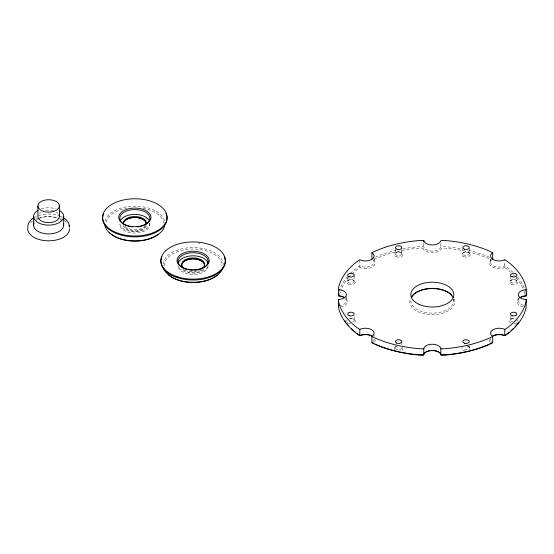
<?xml version="1.0" encoding="UTF-8"?>
<svg xmlns="http://www.w3.org/2000/svg" width="554" height="554" viewBox="0 0 554 554"><rect width="100%" height="100%" fill="white"/><g stroke="black" fill="none" stroke-linecap="round" stroke-linejoin="round"><path stroke-width="0.42" stroke-dasharray="2.77 2.08" d="M510.947 272.45A93.467 53.96 0 0 0 506.474 268.773L504.687 267.596L504.826 259.729M440.88 243.414L440.88 246.482L441.663 248.483A9.674 5.582 0 0 1 432.321 252.624A9.674 5.582 0 0 1 422.979 248.483L423.762 246.482L423.762 241.876M373.438 259.819L373.846 260.235A9.674 5.582 0 0 1 372.309 266.973A9.674 5.582 0 0 1 360.633 267.859L359.955 267.596L358.168 268.773A93.467 53.96 0 0 0 350.183 275.871M347.891 280.4L348.653 279.964M395.57 252.873L396.332 252.437M462.992 252.873L463.753 252.437M395.57 346.852L396.332 346.416M510.67 280.4L511.432 279.964M510.67 319.333L511.432 318.889M374.095 259.48L375.425 258.808A93.467 53.96 0 0 1 420.119 248.123L422.82 248.019M34.985 217.133L36.391 216.517M504.687 267.596L504.008 267.859A9.674 5.582 0 0 1 492.333 266.973A9.674 5.582 0 0 1 490.796 260.235L491.253 259.84L489.217 258.808A93.467 53.96 0 0 0 444.523 248.123L441.822 248.019M43.392 214.412C48.551 213.671 53.821 214.059 58.807 215.582M38.489 215.582L43.51 214.384M60.206 216.205L63.011 217.445M468.31 252.437L469.072 252.873M515.989 279.964L516.75 280.4M400.888 252.437L401.65 252.873M353.21 279.964L353.971 280.4M468.31 346.416L469.072 346.852M353.21 318.889L353.971 319.333M359.955 267.596L359.816 259.729M518.267 297.671L518.267 300.746M516.93 275.906L516.93 281.28A3.22 1.863 0 0 1 512.097 282.893A3.22 1.863 0 0 1 512.097 279.666A3.22 1.863 0 0 1 516.93 281.28M510.483 275.906L510.483 281.28M510.483 316.369L510.483 320.205M490.574 259.078L490.574 262.146M469.259 248.379L469.259 253.753A3.22 1.863 0 0 1 464.418 255.366A3.22 1.863 0 0 1 464.418 252.139A3.22 1.863 0 0 1 469.259 253.753M469.259 346.195L469.259 347.732M462.812 248.379L462.812 253.753M453.809 299.208L453.809 300.746M401.83 249.148L401.83 253.753A3.22 1.863 0 0 1 396.996 255.366A3.22 1.863 0 0 1 396.996 252.139A3.22 1.863 0 0 1 401.83 253.753M401.83 342.358L401.83 344.664M395.383 249.148L395.383 253.753M395.383 346.195L395.383 347.732M374.068 257.541L374.068 262.146M374.068 334.734L374.068 336.271M354.151 275.906L354.151 281.28A3.22 1.863 0 0 1 349.318 282.893A3.22 1.863 0 0 1 349.318 279.666A3.22 1.863 0 0 1 354.151 281.28M354.151 316.369L354.151 320.205M347.711 275.906L347.711 281.28M346.375 296.141L346.375 300.746M149.753 223.269A15.041 8.684 0 0 1 135.827 233.068A15.041 8.684 0 0 1 119.802 224.405M145.48 218.262A15.041 8.684 0 0 1 146.775 219.114M145.847 225.665A11.385 6.572 0 0 1 134.844 230.54A11.385 6.572 0 0 1 123.847 225.665M145.363 225.603A11.385 6.572 0 0 1 134.844 229.661A11.385 6.572 0 0 1 124.325 225.603M146.36 226.184A11.925 6.883 0 0 1 134.844 231.288A11.925 6.883 0 0 1 123.327 226.184M149.885 223.089A15.041 8.684 0 0 1 135.827 231.752A15.041 8.684 0 0 1 119.934 224.218M106.084 222.216A29.009 16.745 0 0 1 126.61 208.346M143.084 208.346A29.009 16.745 0 0 1 163.825 223.671M105.018 221.261A30.082 17.368 0 0 1 136.81 206.199A30.082 17.368 0 0 1 164.926 223.525M339.214 291.266A94.54 54.583 0 0 1 346.991 277.242M350.447 273.454A94.54 54.583 0 0 1 357.316 267.513L359.816 265.872L360.239 266.086A8.594 4.965 0 0 0 370.702 266.086A8.594 4.965 0 0 0 373.41 260.248M375.522 257.111A94.54 54.583 0 0 1 396.145 250.318M402.772 248.898A94.54 54.583 0 0 1 419.98 246.627L423.796 246.807A8.594 4.965 0 0 0 432.321 251.121A8.594 4.965 0 0 0 440.839 246.807L444.661 246.627A94.54 54.583 0 0 1 461.87 248.898M468.497 250.318A94.54 54.583 0 0 1 489.875 257.437M513.046 272.339A94.54 54.583 0 0 0 507.326 267.513L504.826 265.872L504.403 266.086A8.594 4.965 0 0 1 493.503 265.878A8.594 4.965 0 0 1 491.73 259.667M517.651 277.242A94.54 54.583 0 0 1 525.656 292.048M491.232 341.236A8.594 4.965 0 0 1 490.65 338.688M523.572 305.33A8.594 4.965 0 0 1 519.417 298.26M345.225 298.26A8.594 4.965 0 0 1 340.004 305.538M374.068 339.339A8.594 4.965 0 0 1 373.41 341.236M453.622 299.125A21.488 12.403 0 0 1 433.727 313.121A21.488 12.403 0 0 1 410.833 300.746M349.318 318.598A3.22 1.863 0 0 1 353.909 319.492A3.22 1.863 0 0 1 351.769 322.006M401.83 347.732A3.22 1.863 0 0 1 397.183 349.401A3.22 1.863 0 0 1 396.643 346.257M467.991 346.257A3.22 1.863 0 0 1 467.458 349.401A3.22 1.863 0 0 1 462.812 347.732M516.82 320.69A3.22 1.863 0 0 1 516.688 320.918M516.266 321.341A3.22 1.863 0 0 1 515.989 321.521M512.872 322.006A3.22 1.863 0 0 1 510.733 319.492A3.22 1.863 0 0 1 515.324 318.598M346.153 298.828A9.674 5.582 0 0 1 341.479 306.777M339.657 294.576A93.467 53.96 0 0 1 341.375 289.174M342.04 287.658A93.467 53.96 0 0 1 349.609 276.494M513.26 274.639A93.467 53.96 0 0 1 515.594 277.125M516.148 277.755A93.467 53.96 0 0 1 523.572 289.943M523.855 290.712A93.467 53.96 0 0 1 524.984 294.576M523.163 306.777A9.674 5.582 0 0 1 518.489 298.828M490.235 342.351A9.674 5.582 0 0 1 489.584 339.484M375.058 339.484A9.674 5.582 0 0 1 374.407 342.351M516.75 322.837A4.3 2.479 0 0 1 514.271 323.543M511.093 323.051A4.3 2.479 0 0 1 509.985 319.845A4.3 2.479 0 0 1 515.352 318.792M517.429 319.845A4.3 2.479 0 0 1 517.969 321.41M467.147 346.215A4.3 2.479 0 0 1 469.757 349.851M465.471 351.07A4.3 2.479 0 0 1 462.064 347.663M402.578 347.663A4.3 2.479 0 0 1 399.718 351.007M394.884 349.851A4.3 2.479 0 0 1 397.495 346.215M349.816 318.688A4.3 2.479 0 0 1 354.65 319.845A4.3 2.479 0 0 1 353.971 322.837M350.37 323.543A4.3 2.479 0 0 1 348.314 323.051M347.524 322.594A4.3 2.479 0 0 1 346.963 322.033M346.672 320.759A4.3 2.479 0 0 1 347.213 319.845M454.349 298.8A22.562 13.026 0 0 1 431.829 314.644A22.562 13.026 0 0 1 410.528 298.246M198.152 243.033A32.229 18.607 0 0 1 199.814 243.206M208.152 265.795A15.041 8.684 0 0 1 193.111 274.479A15.041 8.684 0 0 1 178.069 265.795M201.164 270.006A11.385 6.572 0 0 1 187.418 271.051M186.179 270.574A11.385 6.572 0 0 1 185.057 270.006M197.466 270.553A11.385 6.572 0 0 1 190.161 270.83M203.436 269.237A11.925 6.883 0 0 1 182.785 269.237M207.639 266.723A15.041 8.684 0 0 1 194.094 273.143A15.041 8.684 0 0 1 179.219 267.804M178.582 266.723A15.041 8.684 0 0 1 178.201 265.615M164.102 265.795A29.009 16.745 0 0 1 193.111 249.051A29.009 16.745 0 0 1 222.119 265.795M163.056 264.161A30.082 17.368 0 0 1 193.768 247.555A30.082 17.368 0 0 1 223.193 264.916M30.505 222.687A20.948 12.098 0 0 1 32.367 221.122M35.899 219.135A20.948 12.098 0 0 1 38.178 218.262M39.556 217.84A20.948 12.098 0 0 1 59.126 218.262M59.901 218.532A20.948 12.098 0 0 1 62.81 219.82M64.216 220.637A20.948 12.098 0 0 1 66.792 222.687M36.142 220.402A15.041 8.684 0 0 1 37.347 219.495M38.732 218.698A15.041 8.684 0 0 1 57.803 218.338M59.957 219.495A15.041 8.684 0 0 1 61.674 220.88M39.348 213.352A10.741 6.205 0 0 1 41.051 212.064M45.871 210.465A10.741 6.205 0 0 1 53.406 210.894M56.245 212.064A10.741 6.205 0 0 1 57.955 213.352M41.128 208.934A15.041 8.684 0 0 1 56.169 208.934M396.456 256.779A4.3 2.479 0 0 0 402.903 254.632A4.3 2.479 0 0 0 396.456 252.486A4.3 2.479 0 0 0 396.456 256.779M463.885 256.779A4.3 2.479 0 0 0 470.332 254.632A4.3 2.479 0 0 0 463.885 252.486A4.3 2.479 0 0 0 463.885 256.779M511.564 284.306A4.3 2.479 0 0 0 518.004 282.159A4.3 2.479 0 0 0 511.564 280.005A4.3 2.479 0 0 0 511.564 284.306M348.785 284.306A4.3 2.479 0 0 0 355.232 282.159A4.3 2.479 0 0 0 348.785 280.005A4.3 2.479 0 0 0 348.785 284.306"/><path stroke-width="0.83" d="M338.591 293.62L338.342 295.801L338.903 295.822A8.594 4.965 0 0 1 344.602 297.72A9.674 5.582 0 0 0 340.281 296.224L338.342 295.801L338.591 287.478A94.54 54.583 0 0 1 357.316 261.377L359.816 259.729L360.239 259.944A8.594 4.965 0 0 0 371.547 259.514A8.594 4.965 0 0 0 372.288 252.984L371.921 252.742L374.767 251.301A94.54 54.583 0 0 1 419.98 240.484L423.796 240.671A8.594 4.965 0 0 0 432.321 244.986A8.594 4.965 0 0 0 440.839 240.671L444.661 240.484A94.54 54.583 0 0 1 489.875 251.301L492.721 252.742L492.721 258.884L492.354 259.127M338.342 289.659L338.903 289.687A8.594 4.965 0 0 1 346.375 294.603A8.594 4.965 0 0 1 338.903 299.52L338.342 299.541L338.591 301.729A94.54 54.583 0 0 0 357.316 327.829L359.816 329.478L360.239 329.263A8.594 4.965 0 0 1 371.547 329.692A8.594 4.965 0 0 1 372.288 336.223L371.921 336.465L371.921 342.601L375.425 344.429A93.467 53.96 0 0 0 420.119 355.121L423.762 355.003L423.796 348.535A8.594 4.965 0 0 1 432.321 344.221A8.594 4.965 0 0 1 440.839 348.535L440.88 355.003L444.523 355.121A93.467 53.96 0 0 0 489.217 344.429L492.721 342.601L492.721 336.465L492.354 336.223A8.594 4.965 0 0 1 493.095 329.692A8.594 4.965 0 0 1 504.403 329.263L504.826 329.478L507.326 327.829A94.54 54.583 0 0 0 526.051 301.729L526.3 299.541L525.739 299.52A8.594 4.965 0 0 1 518.267 294.603A8.594 4.965 0 0 1 525.739 289.687L526.3 289.659L526.3 295.801L524.361 296.224A9.674 5.582 0 0 0 520.019 297.671M27.776 226.524C27.984 222.5 31.017 219.419 34.286 217.445M422.82 355.225L422.979 354.761M373.846 343.009L373.389 343.404L371.921 342.601M492.721 252.742L492.354 252.984A8.594 4.965 0 0 0 493.095 259.514A8.594 4.965 0 0 0 504.403 259.944L504.826 259.729L507.326 261.377A94.54 54.583 0 0 1 526.051 287.478L526.3 289.659M526.3 299.541L526.051 307.865A94.54 54.583 0 0 1 507.326 333.972L504.826 335.613L504.403 335.405A8.594 4.965 0 0 0 492.354 336.32A9.674 5.582 0 0 1 504.008 335.378L504.687 335.641L506.474 334.471A93.467 53.96 0 0 0 509.091 332.4M492.721 336.465L489.875 337.905A94.54 54.583 0 0 1 444.661 348.715L440.88 348.861M338.342 299.541L338.591 307.865A94.54 54.583 0 0 0 357.316 333.972L359.816 335.613L360.633 335.378A9.674 5.582 0 0 1 371.36 335.786M504.687 335.641L504.826 329.478M338.342 305.683L338.903 305.663M423.762 348.861L419.98 348.715A94.54 54.583 0 0 1 374.767 337.905L371.921 336.465M372.288 259.127L371.921 258.884L371.921 252.742M492.354 342.358L492.721 342.601L491.253 343.404L490.796 343.009M359.955 335.641L358.168 334.471A93.467 53.96 0 0 1 356.838 333.446M63.662 217.93C66.729 219.772 69.305 222.819 69.527 226.524M441.663 354.761L441.822 355.225M526.051 293.62L526.3 295.801L525.739 295.822A8.594 4.965 0 0 0 520.04 297.72M423.762 240.346L423.762 241.876M359.816 329.478L359.816 335.613L360.239 335.405A8.594 4.965 0 0 1 372.288 336.32M63.689 216.455L63.689 225.222M59.396 205.929A10.741 6.205 0 0 1 43.274 211.296A10.741 6.205 0 0 1 43.274 200.555A10.741 6.205 0 0 1 59.396 205.929L59.396 216.455M37.907 205.929L37.907 216.455A10.741 6.205 0 0 0 50.054 222.604A10.741 6.205 0 0 0 59.029 214.848M33.607 216.455L33.607 225.222M165.978 213.449A32.229 18.607 0 0 1 134.844 236.87A32.229 18.607 0 0 1 103.716 213.449M123.847 224.792A11.385 6.572 0 0 1 134.103 216.524A11.385 6.572 0 0 1 146.138 223.948M123.556 224.82A11.385 6.572 0 0 1 134.103 217.403A11.385 6.572 0 0 1 146.235 223.961M123.327 222.625A11.925 6.883 0 0 1 123.826 221.766M124.518 220.963A11.925 6.883 0 0 1 135.626 217.535A11.925 6.883 0 0 1 145.861 221.766M120.315 220.838A15.041 8.684 0 0 1 134.844 214.405A15.041 8.684 0 0 1 149.372 220.838M125.689 225.153A15.041 8.684 0 0 1 124.685 211.863A15.041 8.684 0 0 1 147.53 213.595A15.041 8.684 0 0 1 140.598 226.288M139.989 226.42A15.041 8.684 0 0 1 136.81 226.87M132.884 226.87A15.041 8.684 0 0 1 129.698 226.42M129.089 226.288A15.041 8.684 0 0 1 127.898 225.963M127.323 225.783A15.041 8.684 0 0 1 126.215 225.374M157.855 234.598A29.009 16.745 0 0 1 109.727 232.777M164.67 225.79A30.082 17.368 0 0 1 133.535 240.879A30.082 17.368 0 0 1 104.789 224.28M489.875 344.048A94.54 54.583 0 0 1 444.661 354.858L440.839 354.678A8.594 4.965 0 0 0 432.321 350.363A8.594 4.965 0 0 0 423.796 354.678L419.98 354.858A94.54 54.583 0 0 1 374.767 344.048M411.567 297.533A21.488 12.403 0 0 1 432.321 288.336A21.488 12.403 0 0 1 453.075 297.533M518.669 322.269A93.467 53.96 0 0 1 515.033 326.749M513.26 328.598A93.467 53.96 0 0 1 510.947 330.793M354.92 331.867A93.467 53.96 0 0 1 351.381 328.598M348.494 325.489A93.467 53.96 0 0 1 346.936 323.564M345.973 322.269A93.467 53.96 0 0 1 344.969 320.814M423.388 354.068A9.674 5.582 0 0 1 439.994 352.801M411.871 296.113A22.562 13.026 0 0 1 431.337 288.606A22.562 13.026 0 0 1 451.856 295.109M224.245 256.592A32.229 18.607 0 0 1 193.111 280.019A32.229 18.607 0 0 1 161.983 256.592M185.057 269.126A11.385 6.572 0 0 1 185.057 259.833A11.385 6.572 0 0 1 201.164 259.833A11.385 6.572 0 0 1 201.164 269.126M181.823 266.218A11.385 6.572 0 0 1 193.111 258.78A11.385 6.572 0 0 1 204.398 266.218M182.093 263.157A11.925 6.883 0 0 1 193.111 258.912A11.925 6.883 0 0 1 204.128 263.157M178.201 263.344A15.041 8.684 0 0 1 193.111 255.796A15.041 8.684 0 0 1 208.02 263.344M192.453 270.082A15.041 8.684 0 0 1 179.136 258.206A15.041 8.684 0 0 1 202.944 254.84A15.041 8.684 0 0 1 200.631 268.932M200.056 269.112A15.041 8.684 0 0 1 193.768 270.082M217.23 275.096A29.009 16.745 0 0 1 168.478 274.639M222.736 267.935A30.082 17.368 0 0 1 193.111 282.284A30.082 17.368 0 0 1 163.485 267.935M69.596 228.733A20.948 12.098 0 0 1 47.277 240.803A20.948 12.098 0 0 1 27.88 227.154M68.883 225.603A20.948 12.098 0 0 1 69.416 227.154M63.461 223.712A15.041 8.684 0 0 1 47.997 233.899A15.041 8.684 0 0 1 34.119 222.978M59.285 210.312A15.041 8.684 0 0 1 59.285 222.59A15.041 8.684 0 0 1 38.011 222.59A15.041 8.684 0 0 1 38.011 210.312M118.729 233.504A32.229 18.607 0 0 0 167.073 217.383A32.229 18.607 0 0 0 118.729 201.268A32.229 18.607 0 0 0 118.729 233.504M125.038 224.765A16.114 9.307 0 0 0 150.82 218.601A16.114 9.307 0 0 0 128.68 208.789A16.114 9.307 0 0 0 125.038 224.765M512.097 276.751A3.22 1.863 0 0 0 516.93 275.137A3.22 1.863 0 0 0 512.097 273.531A3.22 1.863 0 0 0 512.097 276.751M419.239 304.444A21.488 12.403 0 0 0 453.622 296.224A21.488 12.403 0 0 0 424.101 283.142A21.488 12.403 0 0 0 419.239 304.444M464.418 249.224A3.22 1.863 0 0 0 469.259 247.61A3.22 1.863 0 0 0 464.418 246.004A3.22 1.863 0 0 0 464.418 249.224M396.996 249.224A3.22 1.863 0 0 0 401.83 247.61A3.22 1.863 0 0 0 396.996 246.004A3.22 1.863 0 0 0 396.996 249.224M348.972 276.612A3.22 1.863 0 0 0 354.124 275.38A3.22 1.863 0 0 0 349.699 273.42A3.22 1.863 0 0 0 348.972 276.612M349.318 315.676A3.22 1.863 0 0 0 354.151 314.07A3.22 1.863 0 0 0 349.318 312.456A3.22 1.863 0 0 0 349.318 315.676M396.643 343.071A3.22 1.863 0 0 0 401.802 341.832A3.22 1.863 0 0 0 397.377 339.872A3.22 1.863 0 0 0 396.643 343.071M464.418 343.203A3.22 1.863 0 0 0 469.259 341.589A3.22 1.863 0 0 0 464.418 339.983A3.22 1.863 0 0 0 464.418 343.203M512.097 315.676A3.22 1.863 0 0 0 516.93 314.07A3.22 1.863 0 0 0 512.097 312.456A3.22 1.863 0 0 0 512.097 315.676M176.996 276.647A32.229 18.607 0 0 0 225.339 260.532A32.229 18.607 0 0 0 176.996 244.418A32.229 18.607 0 0 0 176.996 276.647M183.298 267.914A16.114 9.307 0 0 0 209.087 261.744A16.114 9.307 0 0 0 186.947 251.938A16.114 9.307 0 0 0 183.298 267.914"/></g></svg>
